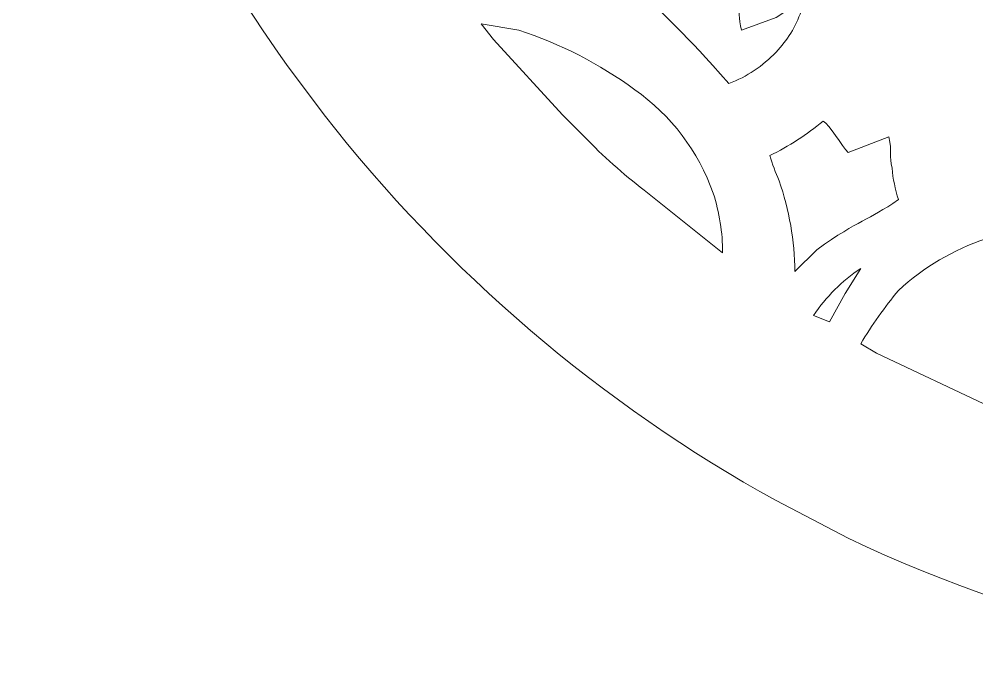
# Model space of a CAD drawing. Header units: millimetres. Extents: x 0 to 32.6, y 0 to 44.4.
# Drawn here: x -0.01 to 10.76, y -0.02 to 7.39 of the extents above; entities that cross this region are included whole.
import ezdxf

# ---------------------------------------------------------------- set-up
doc = ezdxf.new("R2010")
doc.units = ezdxf.units.MM
doc.header["$MEASUREMENT"] = 0
doc.layers.add('Layer 1', color=7, linetype='Continuous')

# ---------------------------------------------------------------- blocks, each defined once
blk = doc.blocks.new('block 4')
at = {"layer": 'Layer 1', "lineweight": 0}
for points, knots in [([(32.632, 16.581), (32.632, 16.581), (32.632, 16.757), (32.632, 16.757), (32.502, 21.993), (29.847, 26.843), (25.506, 29.774), (25.506, 29.774), (25.788, 29.88), (25.788, 29.88), (25.788, 29.88), (25.788, 29.88), (25.788, 29.88), (26.658, 30.272), (27.448, 30.822), (28.116, 31.503), (29.633, 33.302), (27.834, 35.313), (27.834, 37.218), (27.834, 39.123), (28.681, 40.534), (27.975, 42.192), (27.552, 43.251), (26.529, 43.744), (25.365, 43.78), (24.382, 43.82), (23.411, 43.562), (22.578, 43.039), (21.837, 42.58), (18.239, 38.911), (18.168, 38.911), (18.129, 39.138), (18.002, 39.341), (17.815, 39.476), (17.661, 39.616), (17.459, 39.692), (17.251, 39.687), (17.251, 39.687), (16.228, 39.687), (16.228, 39.687), (16.066, 39.679), (15.908, 39.63), (15.769, 39.546), (15.558, 39.441), (15.346, 39.229), (15.346, 39.088), (14.222, 40.731), (12.868, 42.205), (11.324, 43.462), (10.526, 44.028), (9.585, 44.358), (8.608, 44.415), (7.408, 44.45), (6.35, 44.027), (5.856, 43.004), (5.045, 41.416), (5.75, 39.652), (5.644, 38.029), (5.539, 36.407), (3.563, 34.255), (4.939, 32.35), (5.715, 31.468), (6.526, 30.656), (7.655, 30.304), (7.655, 30.304), (7.691, 30.304), (7.691, 30.304), (7.691, 30.304), (7.796, 30.233), (7.796, 30.233), (2.955, 27.257), (0.003, 21.982), (0, 16.298), (-0.007, 12.923), (1.042, 9.63), (2.999, 6.879), (2.999, 6.879), (3.422, 6.315), (3.422, 6.315), (4.806, 4.541), (6.534, 3.065), (8.502, 1.976), (8.502, 1.976), (9.313, 1.552), (9.313, 1.552), (11.507, 0.513), (13.907, -0.018), (16.334, 0), (17.824, 0.001), (19.307, 0.203), (20.743, 0.6), (20.743, 0.6), (21.449, 0.811), (21.449, 0.811), (22.428, 1.129), (23.374, 1.542), (24.271, 2.046), (24.271, 2.046), (24.871, 2.399), (24.871, 2.399), (29.704, 5.363), (32.644, 10.629), (32.632, 16.298), (32.632, 16.298), (32.632, 16.581), (32.632, 16.581)], [0, 0, 0, 0, 1, 1, 1, 2, 2, 2, 3, 3, 3, 4, 4, 4, 5, 5, 5, 6, 6, 6, 7, 7, 7, 8, 8, 8, 9, 9, 9, 10, 10, 10, 11, 11, 11, 12, 12, 12, 13, 13, 13, 14, 14, 14, 15, 15, 15, 16, 16, 16, 17, 17, 17, 18, 18, 18, 19, 19, 19, 20, 20, 20, 21, 21, 21, 22, 22, 22, 23, 23, 23, 24, 24, 24, 25, 25, 25, 26, 26, 26, 27, 27, 27, 28, 28, 28, 29, 29, 29, 30, 30, 30, 31, 31, 31, 32, 32, 32, 33, 33, 33, 34, 34, 34, 35, 35, 35, 35]), ([(5.256, 9.701), (4.939, 10.513), (5.397, 10.901), (5.786, 10.654), (6.174, 10.407), (5.609, 10.372), (5.644, 10.16), (5.68, 9.948), (6.138, 9.737), (6.421, 10.019), (6.703, 10.301), (6.491, 10.089), (6.703, 10.125), (6.703, 10.125), (6.844, 8.996), (6.844, 8.996), (6.844, 8.996), (7.126, 8.996), (7.126, 8.996), (7.126, 8.996), (7.197, 8.89), (7.197, 8.89), (7.197, 8.89), (7.408, 8.89), (7.408, 8.89), (7.408, 8.89), (7.408, 8.784), (7.408, 8.784), (7.408, 8.784), (7.655, 8.784), (7.655, 8.784), (7.62, 9.102), (7.655, 8.714), (7.832, 9.066), (7.832, 9.066), (8.114, 9.066), (8.114, 9.066), (8.114, 9.066), (8.114, 8.784), (8.114, 8.784), (8.678, 8.855), (8.537, 9.066), (8.855, 9.207), (8.89, 8.749), (7.867, 8.149), (7.585, 7.973), (7.302, 7.796), (7.444, 7.373), (8.114, 7.796), (8.149, 7.585), (8.043, 7.549), (8.114, 7.267), (8.114, 7.267), (8.502, 7.408), (8.502, 7.408), (8.502, 7.408), (8.714, 7.549), (8.714, 7.549), (8.714, 7.549), (8.784, 7.549), (8.784, 7.549), (8.784, 7.549), (8.784, 7.479), (8.784, 7.479), (8.725, 7.307), (8.629, 7.151), (8.502, 7.02), (8.355, 6.864), (8.174, 6.743), (7.973, 6.667), (7.444, 7.267), (7.338, 7.338), (6.809, 7.867), (6.279, 8.396), (5.433, 9.137), (5.256, 9.701)], [0, 0, 0, 0, 1, 1, 1, 2, 2, 2, 3, 3, 3, 4, 4, 4, 5, 5, 5, 6, 6, 6, 7, 7, 7, 8, 8, 8, 9, 9, 9, 10, 10, 10, 11, 11, 11, 12, 12, 12, 13, 13, 13, 14, 14, 14, 15, 15, 15, 16, 16, 16, 17, 17, 17, 18, 18, 18, 19, 19, 19, 20, 20, 20, 21, 21, 21, 22, 22, 22, 23, 23, 23, 24, 24, 24, 25, 25, 25, 25]), ([(6.35, 6.068), (6.35, 6.068), (6.279, 6.138), (6.279, 6.138), (6.279, 6.138), (6.103, 6.315), (6.103, 6.315), (6.103, 6.315), (5.327, 7.161), (5.327, 7.161), (5.327, 7.161), (5.186, 7.338), (5.186, 7.338), (5.186, 7.338), (5.609, 7.267), (5.609, 7.267), (6.077, 7.115), (6.518, 6.889), (6.914, 6.597), (7.322, 6.31), (7.631, 5.903), (7.796, 5.433), (7.866, 5.216), (7.901, 4.99), (7.902, 4.762), (7.902, 4.762), (7.02, 5.468), (7.02, 5.468), (6.781, 5.649), (6.556, 5.85), (6.35, 6.068)], [0, 0, 0, 0, 1, 1, 1, 2, 2, 2, 3, 3, 3, 4, 4, 4, 5, 5, 5, 6, 6, 6, 7, 7, 7, 8, 8, 8, 9, 9, 9, 10, 10, 10, 10]), ([(8.961, 4.798), (8.961, 4.798), (8.714, 4.551), (8.714, 4.551), (8.71, 4.899), (8.651, 5.245), (8.537, 5.574), (8.496, 5.666), (8.461, 5.76), (8.431, 5.856), (8.647, 5.96), (8.848, 6.091), (9.031, 6.244), (9.102, 6.209), (9.243, 5.962), (9.313, 5.891), (9.313, 5.891), (9.772, 6.068), (9.772, 6.068), (9.807, 5.891), (9.772, 5.856), (9.807, 5.715), (9.817, 5.595), (9.841, 5.477), (9.878, 5.362), (9.525, 5.115), (9.454, 5.151), (8.961, 4.798)], [0, 0, 0, 0, 1, 1, 1, 2, 2, 2, 3, 3, 3, 4, 4, 4, 5, 5, 5, 6, 6, 6, 7, 7, 7, 8, 8, 8, 9, 9, 9, 9]), ([(11.994, 2.681), (11.994, 2.681), (11.818, 2.681), (11.818, 2.681), (11.818, 2.681), (10.901, 3.034), (10.901, 3.034), (10.901, 3.034), (9.631, 3.634), (9.631, 3.634), (9.631, 3.634), (9.454, 3.739), (9.454, 3.739), (9.58, 3.95), (9.722, 4.15), (9.878, 4.339), (10.45, 4.867), (11.22, 5.124), (11.994, 5.045), (12.302, 5.022), (12.602, 4.938), (12.876, 4.798), (13.653, 4.445), (14.534, 3.81), (14.64, 2.893), (14.684, 2.605), (14.608, 2.311), (14.429, 2.081), (14.429, 2.081), (13.864, 2.187), (13.864, 2.187), (13.864, 2.187), (13.406, 2.258), (13.406, 2.258), (13.406, 2.258), (13.617, 2.258), (13.617, 2.258), (13.899, 2.364), (13.97, 2.505), (14.005, 2.822), (14.041, 3.669), (12.841, 3.881), (12.453, 3.104), (12.381, 2.913), (12.345, 2.709), (12.347, 2.505), (12.347, 2.505), (11.994, 2.611), (11.994, 2.611), (11.994, 2.611), (11.994, 2.681), (11.994, 2.681)], [0, 0, 0, 0, 1, 1, 1, 2, 2, 2, 3, 3, 3, 4, 4, 4, 5, 5, 5, 6, 6, 6, 7, 7, 7, 8, 8, 8, 9, 9, 9, 10, 10, 10, 11, 11, 11, 12, 12, 12, 13, 13, 13, 14, 14, 14, 15, 15, 15, 16, 16, 16, 17, 17, 17, 17]), ([(9.278, 4.304), (9.278, 4.304), (9.102, 3.986), (9.102, 3.986), (9.102, 3.986), (8.925, 4.057), (8.925, 4.057), (9.063, 4.268), (9.244, 4.448), (9.454, 4.586), (9.454, 4.586), (9.278, 4.304), (9.278, 4.304)], [0, 0, 0, 0, 1, 1, 1, 2, 2, 2, 3, 3, 3, 4, 4, 4, 4])]:
    blk.add_open_spline(points, degree=3, knots=knots, dxfattribs=at)
blk = doc.blocks.new('block 3')
at = {"layer": 'Layer 1'}
blk.add_blockref('block 4', (0, 0), dxfattribs=at)

msp = doc.modelspace()

# ---------------------------------------------------------------- block references
at = {"layer": 'Layer 1'}
msp.add_blockref('block 3', (0, 0), dxfattribs=at)

doc.saveas('drawing.dxf')
